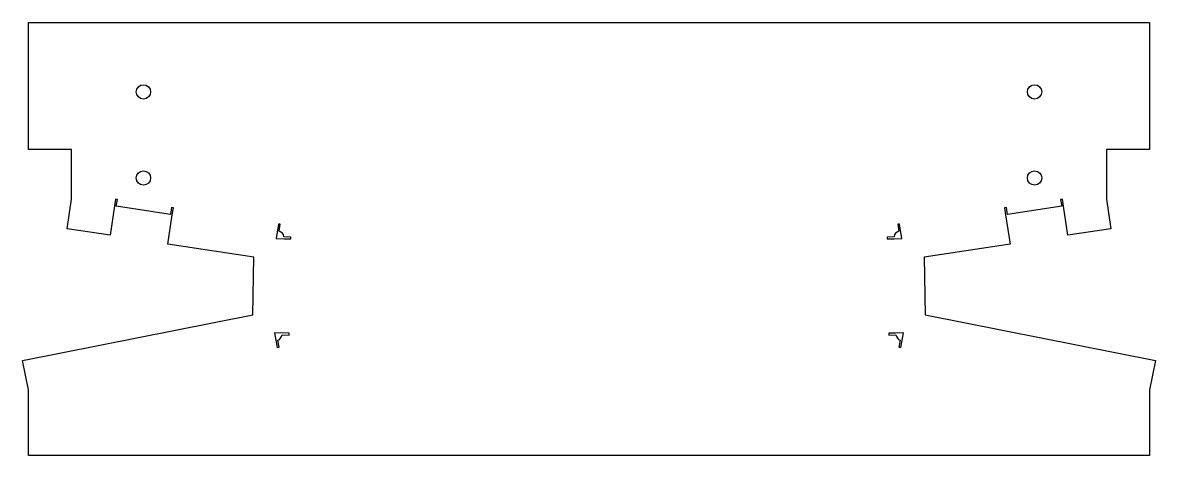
# Model space of a CAD drawing. Header units: inches. Extents: x 0 to 39.4, y 0 to 15.1.
import ezdxf

# ---------------------------------------------------------------- set-up
doc = ezdxf.new("R2010")
doc.units = ezdxf.units.IN
doc.header["$MEASUREMENT"] = 0
doc.layers.add('CUT', color=7, linetype='Continuous')

msp = doc.modelspace()

# ---------------------------------------------------------------- linework, layer by layer
at = {"layer": 'CUT'}
msp.add_lwpolyline([(5.243, 8.619), (5.181, 8.629), (5.145, 8.392), (3.258, 8.681), (3.294, 8.918), (3.232, 8.927), (3.196, 8.691), (3.039, 7.666), (1.545, 7.895), (1.702, 8.92), (1.702, 10.649), (0.202, 10.649), (0.202, 15.073), (39.202, 15.073), (39.202, 10.649), (37.702, 10.649), (37.702, 8.92), (37.859, 7.895), (36.364, 7.666), (36.209, 8.681), (36.171, 8.927), (36.109, 8.918), (36.145, 8.681), (34.258, 8.392), (34.222, 8.629), (34.16, 8.619), (34.196, 8.383), (34.353, 7.358), (31.358, 6.899), (31.395, 4.891), (39.403, 3.304), (39.202, 2.287), (39.202, 0), (0.202, 0), (0.202, 2.287), (0, 3.304), (8.008, 4.891), (8.045, 6.899), (5.05, 7.358), (5.205, 8.373)], close=True, dxfattribs=at)
for points in [[(8.821, 7.553), (9.094, 7.548), (9.333, 7.544), (9.334, 7.606), (9.091, 7.611, 0.2822), (8.923, 7.81), (8.96, 8.05), (8.898, 8.059)], [(30.582, 7.553), (30.505, 8.059), (30.443, 8.05), (30.48, 7.81, 0.282654), (30.312, 7.611), (30.069, 7.606), (30.07, 7.544), (30.32, 7.548)], [(8.759, 4.263), (8.859, 3.759), (8.92, 3.771), (8.873, 4.01, 0.261222), (9.029, 4.196), (9.272, 4.191), (9.273, 4.254)], [(30.644, 4.263), (30.369, 4.258), (30.13, 4.254), (30.131, 4.191), (30.374, 4.196, 0.260837), (30.53, 4.01), (30.483, 3.771), (30.544, 3.759)]]:
    msp.add_lwpolyline(points, format="xyb", close=True, dxfattribs=at)
for centre in [(4.202, 12.662), (35.202, 12.662), (4.202, 9.662), (35.202, 9.662)]:
    msp.add_circle(centre, 0.25, dxfattribs=at)

doc.saveas('drawing.dxf')
